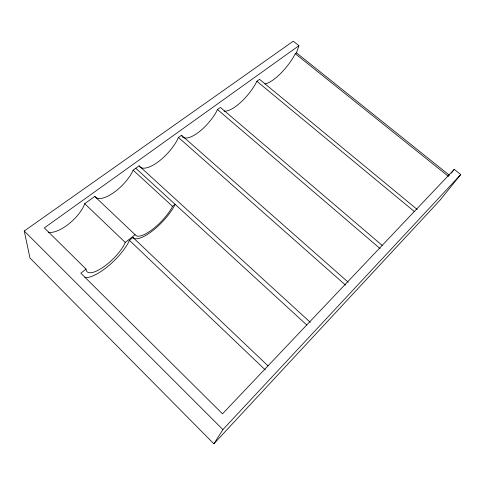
<?xml version="1.0" encoding="UTF-8"?>
<svg xmlns="http://www.w3.org/2000/svg" width="485" height="485" viewBox="0 0 485 485"><rect width="100%" height="100%" fill="white"/><g stroke="black" fill="none" stroke-linecap="round" stroke-linejoin="round"><path stroke-width="0.73" d="M264.943 83.905A30.913 10.306 -52.5 0 0 293.019 57.818L295.304 53.726L296.487 52.871L298.93 45.693L293.279 41.195L24.25 231.012L29.985 258.032L213.867 443.805L440.016 200.178L460.75 174.521L454.263 169.35L222.518 413.832L80.825 273.188L86.039 269.108A27.105 9.076 -44.3 0 0 101.262 268.46A27.105 9.076 -44.3 0 0 123.881 245.313L125.239 242.439L135.085 234.698L136.54 235.946A28.239 9.276 -46.3 0 0 171.532 208.338L172.551 206.349L175.121 204.324L173.466 207.556A31.725 10.421 -46.3 0 1 134.242 238.529L133.011 237.498L129.428 240.317L127.888 243.549A33.756 11.307 -44.3 0 1 84.826 277.553M310.315 322.319L139.092 165.84L133.126 170.138L132.229 172.181A27.706 11.3 -45.6 0 1 96.521 197.989L94.763 196.443L84.723 203.676L83.541 206.64A26.578 11.028 -43.1 0 1 48.167 232.182M348.26 282.24L181.505 135.242L178.45 137.449L176.873 140.747A29.591 11.682 -47.9 0 1 140.207 167.276L139.092 165.84M382.162 245.38L220.426 107.409L217.48 109.537L216.025 112.423A28.385 10.706 -49.7 0 1 182.311 136.812M417.215 209.478L259.56 79.352L256.886 81.28L254.952 84.911A29.967 10.688 -51.3 0 1 223.979 111.12M213.867 443.805L222.906 429.595L460.75 174.521M451.268 173.169L454.263 169.35M298.93 45.693L44.323 227.889L86.039 269.108M296.487 52.871L449.559 175.352M295.304 53.726L448.522 176.443M256.886 81.28L414.281 211.484M217.48 109.537L380.125 248.629M178.45 137.449L345.532 285.125M135.758 168.24L306.762 324.974M133.126 170.138L172.551 206.349M94.763 196.443L135.085 234.698M133.011 237.498L268.035 365.878M129.428 240.317L265.283 369.891M84.723 203.676L125.239 242.439M24.25 231.012L222.906 429.595M181.505 135.242L182.045 136.291"/></g></svg>
